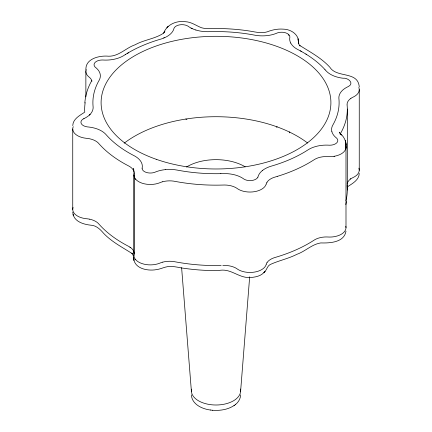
<?xml version="1.0" encoding="UTF-8"?>
<svg xmlns="http://www.w3.org/2000/svg" width="432" height="432" viewBox="0 0 432 432"><rect width="100%" height="100%" fill="white"/><g stroke="black" fill="none" stroke-linecap="round" stroke-linejoin="round"><path stroke-width="0.65" d="M133.607 170.1L133.607 168.485L134.066 172.298M240.624 394.843C240.565 398.698 238.405 402.289 235.381 404.584M240.597 391.451L249.664 276.831M84.812 102.973C85.423 95.137 87.788 87.469 91.773 80.687M359.257 173.416C359.019 180.014 352.62 183.411 347.771 186.592M72.749 125.615C73.019 119.021 79.445 115.673 84.267 112.466M345.989 231.19C344.174 242.476 329.935 243.205 320.782 242.924C311.845 244.291 305.224 251.424 296.795 254.356C288.22 258.768 278.581 260.582 269.935 264.67C266.998 266.35 266.852 270.146 264.276 272.187C260.96 276.053 255.593 277.123 250.744 277.501C238.81 278.591 230.828 267.716 218.538 270.583C207.446 270.702 196.344 270.011 185.36 268.483C180.284 267.948 175.322 266.409 170.197 266.414C165.332 266.393 161.071 269.077 156.319 269.649C147.83 271.199 134.249 268.763 133.661 258.147M346.491 201.409L345.832 204.601M266.209 183.994L266.231 183.929A12.247 7.074 0 0 1 266.29 183.735L266.387 183.47A16.389 9.466 0 0 1 267.003 182.255M266.209 264.411L266.231 264.341A12.247 7.074 0 0 1 266.29 264.146L266.387 263.887A16.389 9.466 0 0 1 267.003 262.672M266.171 184.129L266.112 184.324A16.421 9.482 0 0 1 243.524 191.284L243.319 191.23A16.405 9.472 0 0 1 237.454 188.687L237.011 188.379A11.275 6.507 0 0 0 236.785 188.228L236.471 188.028A16.362 9.445 0 0 0 234.873 187.159A16.508 9.531 0 0 0 224.64 185.015L220.946 185.101A131.29 75.8 0 0 1 177.147 181.764L173.621 181.127A16.492 9.52 0 0 0 162.772 181.715M266.171 264.541L266.112 264.74A16.421 9.482 0 0 1 254.162 272.149A16.421 9.482 0 0 1 237.438 269.104L237.011 268.79A11.275 6.507 0 0 0 236.785 268.639L236.471 268.445A16.362 9.445 0 0 0 234.873 267.575A16.508 9.531 0 0 0 224.64 265.432L222.793 265.469M85.968 70.351C84.71 58.709 99.473 55.301 108.529 56.214C118.735 56.495 125.939 47.887 135.135 44.771C144.131 39.712 155.115 38.902 163.598 33.14C166.86 24.538 176.348 20.455 185.204 21.692C191.311 21.859 196.133 25.715 201.587 27.788C206.518 29.219 211.669 28.334 216.707 28.501C227.761 28.544 238.81 29.381 249.728 31.066C255.463 31.968 261.376 33.653 267.127 31.871C272.273 29.808 277.814 28.701 283.37 29.149C291.271 29.23 299.905 35.132 298.388 43.832L298.334 40.883L298.949 44.41L300.04 46.008L299.419 45.22C309.933 51.975 321.392 57.872 329.929 67.338C336.82 78.289 358.058 70.772 359.257 86.956M350.498 178.546L350.136 179.005M163.598 33.14L164.884 31.487L164.425 32.076M167.692 26.941L166.93 27.875L168.124 26.411M263.849 272.711L265.032 271.264L264.276 272.187M90.153 114.302L89.327 115.123M212.501 410.26C220.001 410.827 227.988 409.676 234.311 405.378M233.998 405.616L235.721 404.33M125.566 54.41L123.806 55.534A23.706 13.689 0 0 1 123.201 55.901A24.7 14.261 0 0 1 114.469 59.179A24.667 14.24 0 0 1 112.811 59.497L111.121 59.756A25.159 14.526 0 0 1 104.171 60.07L102.865 60.005A7.495 4.331 0 0 0 102.427 59.994A8.23 4.752 0 0 0 95.218 62.305A8.23 4.752 0 0 0 95.121 67.073A7.538 4.352 0 0 0 95.483 67.387L96.233 68.008A25.159 14.526 0 0 1 99.241 71.642L99.689 72.614A24.678 14.251 0 0 1 100.035 73.607A24.7 14.261 0 0 1 99.598 79.364A23.711 13.689 0 0 1 99.241 80.093L98.442 81.535A122.996 71.01 0 0 0 92.993 105.446L93.112 106.958A23.906 13.802 0 0 1 93.134 107.46A24.71 14.267 0 0 1 90.985 113.346A24.667 14.24 0 0 1 84.796 118.19L84.224 118.471M276.307 127.181L277.204 126.819M277.209 176.413L273.937 177.412A16.492 9.52 0 0 0 266.992 182.255M220.811 173.664L223.43 173.588A23.922 13.813 0 0 1 224.305 173.578A24.721 14.272 0 0 1 234.5 174.803A24.662 14.24 0 0 1 236.066 175.252L237.578 175.759A24.602 14.202 0 0 1 242.897 178.362L243.599 178.843A9.655 5.573 0 0 0 244.031 179.129A8.24 4.757 0 0 0 251.937 180.484A8.24 4.757 0 0 0 257.893 177.174M221.173 265.513L220.946 265.518A131.328 75.821 0 0 1 177.142 262.17L173.621 261.544A16.492 9.52 0 0 0 162.772 262.127M191.376 394.837C191.808 404.303 202.198 409.001 210.4 410.022M210.281 410.006L212.576 410.27M195.853 30.002L194.346 29.489A25.159 14.526 0 0 1 189.043 26.876L188.201 26.293A7.285 4.207 0 0 0 187.904 26.109A8.235 4.752 0 0 0 179.966 24.813A8.235 4.752 0 0 0 174.069 28.15A7.744 4.471 0 0 0 173.95 28.523L173.723 29.273A25.164 14.526 0 0 1 171.396 33.07L170.516 33.939A24.7 14.261 0 0 1 169.544 34.776A24.71 14.267 0 0 1 162.178 38.669A23.674 13.667 0 0 1 161.033 39.037L158.701 39.733A122.996 71.01 0 0 0 125.528 54.454M340.249 133.526C344.617 137.138 346.842 142.636 345.897 148.284L345.762 144.239M324.94 69.536L325.642 70.319M325.841 70.546L326.138 70.88A23.549 13.597 0 0 0 326.776 71.545A24.721 14.272 0 0 0 333.499 75.805A24.7 14.261 0 0 0 334.951 76.367L336.469 76.869A24.602 14.207 0 0 0 343.035 78.224C347.62 77.539 354.596 82.971 348.592 86.4A6.982 4.028 0 0 1 348.268 86.573L347.263 87.059A25.142 14.515 0 0 0 342.711 90.11L341.836 90.985A24.683 14.251 0 0 0 338.866 97.767A25.051 14.461 0 0 0 338.893 98.393L339.007 99.781A123.044 71.042 0 0 1 333.58 123.692L332.786 125.134A23.495 13.565 0 0 0 332.413 125.858A24.77 14.299 0 0 0 331.862 131.62M341.458 135.14L339.271 132.187L340.346 133.763M73.078 214.267C74.731 221.767 83.662 224.359 90.401 225.137C96.131 225.25 100.213 229.333 103.675 233.388C111.915 242.039 122.693 247.455 132.543 253.832L131.922 253.044L133.601 256.354M290.714 43.038L290.272 42.061A25.153 14.521 0 0 1 289.737 38.048L289.85 37.292A7.117 4.109 0 0 0 289.867 37.044A8.235 4.752 0 0 0 285.719 32.859A8.235 4.752 0 0 0 277.366 32.918L275.945 33.507A25.148 14.521 0 0 1 269.649 35.24L267.959 35.494A24.678 14.245 0 0 1 266.242 35.689A24.716 14.267 0 0 1 256.268 35.429A23.598 13.624 0 0 1 255.004 35.224L252.509 34.76A122.99 71.01 0 0 0 211.097 31.622L208.694 31.687A25.25 14.575 0 0 1 207.603 31.703A24.694 14.256 0 0 1 195.82 29.997M72.749 212.08L73.289 215.665M347.107 105.073L347.22 106.407A131.328 75.821 0 0 1 341.474 131.695L340.367 133.731A16.497 9.526 0 0 0 340.151 134.249M347.107 185.49L347.22 186.818A131.328 75.821 0 0 1 345.951 200.664M181.613 267.656L191.414 391.581M347.085 104.809L347.074 104.274A16.492 9.52 0 0 1 350.876 98.377M345.692 142.214L345.757 143.381M345.816 144.547L345.913 146.297M359.257 89.602L359.251 170.284M347.317 109.075L347.317 190.021M345.994 147.226L345.994 227.642M134.109 173.021L134.109 253.433M133.931 175.019L133.931 255.431M85.865 71.41L85.865 96.876M72.743 129.028L72.743 209.444M290.698 43.027A24.689 14.256 0 0 0 296.924 49.043A25.169 14.531 0 0 0 297.718 49.48L299.5 50.409A123.044 71.042 0 0 1 324.956 69.557M331.873 131.614A24.662 14.24 0 0 0 332.192 132.608L332.64 133.585A24.624 14.218 0 0 0 335.567 137.236L336.312 137.862A7.76 4.477 0 0 1 336.668 138.175A8.105 4.676 0 0 1 336.668 142.933A8.105 4.676 0 0 1 329.432 145.217L327.683 145.125A24.635 14.224 0 0 0 317.407 146.086A24.764 14.299 0 0 0 308.734 149.413L306.374 150.903A123.044 71.042 0 0 1 273.224 165.569L271.085 166.207A24.797 14.315 0 0 0 262.386 170.532M220.86 173.659A123.044 71.042 0 0 1 179.437 170.5L177.115 170.078A24.797 14.315 0 0 0 165.667 169.587M262.402 170.543A24.662 14.24 0 0 0 261.436 171.38L260.572 172.26A25.153 14.521 0 0 0 258.26 176.056L258.028 176.801A7.02 4.055 0 0 1 257.877 177.169M165.667 169.598A24.705 14.261 0 0 0 163.955 169.798L162.265 170.062A25.159 14.526 0 0 0 155.979 171.801L154.904 172.238A7.133 4.115 0 0 1 154.343 172.433A8.24 4.757 0 0 1 146.092 172.363A8.24 4.757 0 0 1 142.101 168.183M142.133 168.183A9.304 5.373 0 0 1 142.182 167.805L142.268 167.179A24.608 14.207 0 0 0 141.707 163.166L141.264 162.189A24.716 14.267 0 0 0 135.011 156.2A23.938 13.819 0 0 0 134.374 155.849L132.435 154.834A122.996 71.01 0 0 1 107.023 135.697L105.921 134.465A24.835 14.337 0 0 0 98.437 129.433A24.662 14.24 0 0 0 96.968 128.887L95.445 128.385A25.159 14.526 0 0 0 88.873 127.046L87.583 126.911A7.285 4.207 0 0 1 86.945 126.824A8.235 4.752 0 0 1 81.184 123.412A8.235 4.752 0 0 1 83.457 118.827M83.479 118.838A9.86 5.692 0 0 1 84.056 118.552M124.184 143.176A114.901 66.339 0 0 1 307.654 143.046M73.078 207.452A16.427 9.482 0 0 0 86.162 218.7L86.729 218.749A13.214 7.63 0 0 1 87.183 218.797L87.637 218.851A16.384 9.461 0 0 1 89.743 219.213M89.748 219.202A16.497 9.526 0 0 1 98.118 223.225L99.841 225.115A131.328 75.821 0 0 0 126.716 245.349L129.443 246.802A16.508 9.531 0 0 1 134.05 252.499A16.373 9.45 0 0 1 134.098 253.768L134.082 253.967A11.237 6.485 0 0 1 134.05 254.232L133.985 254.632A16.427 9.482 0 0 0 142.085 263.606A16.427 9.482 0 0 0 159.613 263.234L160.18 263.002A12.101 6.988 0 0 1 160.466 262.888L160.85 262.742A16.4 9.472 0 0 1 162.778 262.138M135.734 259.735A16.324 9.423 0 0 1 135.432 259.378M266.992 262.667A16.492 9.52 0 0 1 273.942 257.828L277.209 256.829A131.328 75.821 0 0 0 312.282 241.304L314.771 239.738A16.497 9.526 0 0 1 324.583 237.006A18.538 10.703 0 0 1 328.277 237.022A16.097 9.293 0 0 0 335.534 236.434A16.281 9.401 0 0 0 345.811 226.244M347.123 184.151A16.492 9.52 0 0 1 350.876 178.794A16.411 9.472 0 0 1 352.399 177.881L352.744 177.703A12.614 7.285 0 0 1 353.009 177.574L353.543 177.32A16.427 9.482 0 0 0 358.9 168.161M334.33 156.692A16.508 9.531 0 0 1 334.076 156.465M86.141 69.687A16.427 9.482 0 0 0 88.754 76.81L89.095 77.08A12.814 7.398 0 0 1 89.359 77.301L89.608 77.522A16.389 9.461 0 0 1 90.655 78.64A16.502 9.526 0 0 1 91.967 81.189M277.225 176.407A131.328 75.821 0 0 0 312.282 160.888L314.771 159.327A16.497 9.526 0 0 1 324.583 156.595A18.538 10.703 0 0 1 328.277 156.605A16.097 9.293 0 0 0 335.534 156.017A16.281 9.401 0 0 0 345.811 145.832M84.758 112.217A131.328 75.821 0 0 1 85.18 102.611M127.526 53.293A131.328 75.821 0 0 1 128.444 52.817M305.883 54.054A131.328 75.821 0 0 1 306.558 54.421M73.235 126.646A16.427 9.482 0 0 0 86.162 138.283L86.729 138.337A13.214 7.63 0 0 1 87.183 138.386L87.637 138.44A16.384 9.461 0 0 1 89.743 138.796A16.497 9.526 0 0 1 98.118 142.814L99.841 144.704A131.328 75.821 0 0 0 126.716 164.938L129.443 166.385A16.508 9.531 0 0 1 134.05 172.087A16.373 9.45 0 0 1 134.098 173.351L134.077 173.621A11.237 6.485 0 0 1 134.05 173.821L133.985 174.22A16.427 9.482 0 0 0 142.085 183.19A16.427 9.482 0 0 0 159.613 182.817L160.18 182.585A12.101 6.988 0 0 1 160.466 182.471L160.85 182.326A16.4 9.472 0 0 1 162.778 181.721M135.734 179.323A16.324 9.423 0 0 1 135.432 178.967M350.887 98.383A16.411 9.472 0 0 1 352.399 97.465L352.744 97.292A12.614 7.285 0 0 1 353.009 97.162L353.543 96.903A16.427 9.482 0 0 0 358.798 87.485M301.288 51.446A16.492 9.52 0 0 1 300.488 50.792M288.176 34.981A16.427 9.482 0 0 1 289.013 35.208M191.036 28.188A16.421 9.482 0 0 1 192.164 28.658M164.23 37.449A16.502 9.526 0 0 1 163.782 37.919M185.814 119.021A8.235 4.752 0 0 1 186.926 119.421M289.683 132.872A25.153 14.521 0 0 1 289.737 131.863M130.529 247.606A122.996 71.01 0 0 1 129.902 247.255M240.435 389.032A24.624 14.213 0 0 1 216.103 405.005A24.624 14.213 0 0 1 191.543 389.151M186.511 167.011A40.522 23.398 0 0 1 245.187 166.822M345.789 142.808L345.325 140.233L345.989 144.623L345.789 142.808M298.21 39.971L298.096 38.842L298.393 41.985L298.21 39.971M133.893 260.204L133.607 257.051L133.893 260.204M156.2 159.284A114.901 66.339 0 0 0 330.869 104.22A114.901 66.339 0 0 0 160.936 44.415A114.901 66.339 0 0 0 156.2 159.284"/></g></svg>
